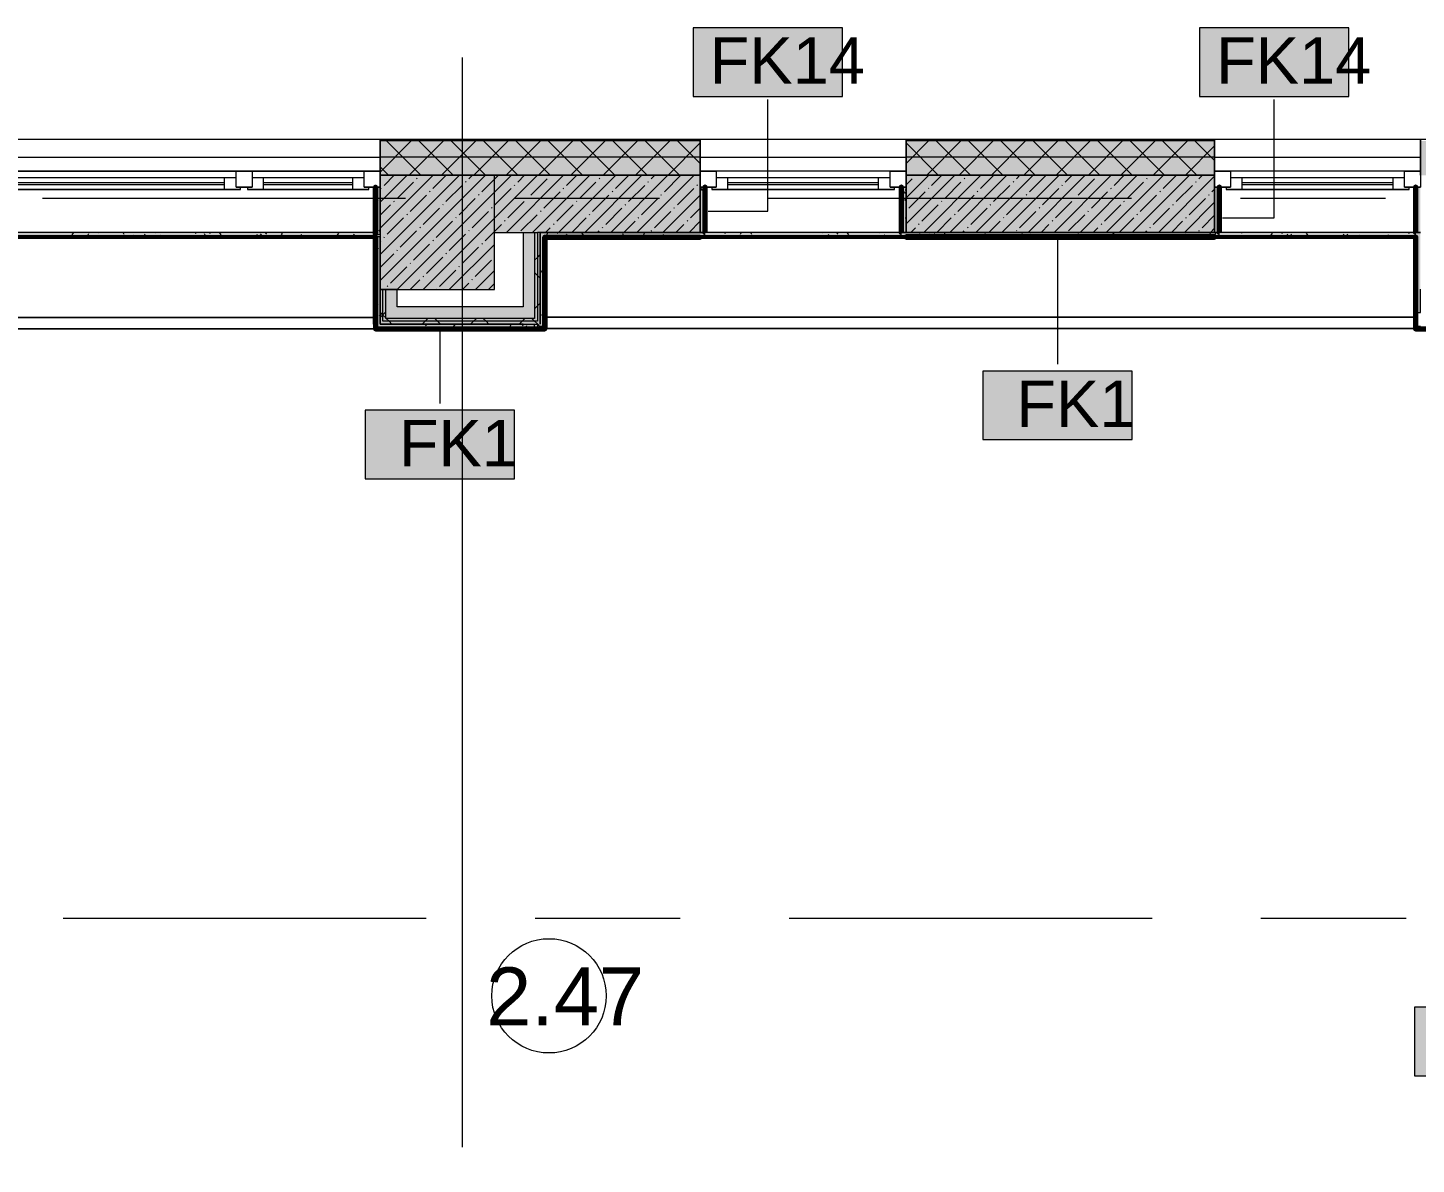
# Model space of a CAD drawing. Header units: millimetres. Extents: x -3817 to 677485, y -22715 to 103890.
# Drawn here: x 441338 to 447410, y 18993 to 23964 of the extents above; entities that cross this region are included whole.
import ezdxf

# ---------------------------------------------------------------- set-up
doc = ezdxf.new("R2010")
doc.units = ezdxf.units.MM
doc.layers.add('PDF _Геометрия', color=7, linetype='Continuous', true_color=0x1d1d1d)
doc.layers.add('PDF _Сплошная заливка', color=7, linetype='Continuous', true_color=0xffffff)
doc.layers.add('PDF _Текст', color=7, linetype='Continuous')
doc.styles.add('PDF GOST-Common', font='arial.ttf')

msp = doc.modelspace()

# ---------------------------------------------------------------- hatches: boundary and pattern name
at = {"layer": 'PDF _Сплошная заливка', "transparency": 33554559}
h = msp.add_hatch(color=256, dxfattribs=at)
h.paths.add_polyline_path([(452358.6, 23319), (452508.6, 23319), (452508.6, 23469), (447428.9, 23469), (447428.9, 23319), (450643.6, 23319)], flags=0)
h.paths.add_polyline_path([(437714.3, 23319), (438528.6, 23319), (438528.6, 23469), (437229.1, 23469), (437229.1, 23319), (437628.6, 23319)], flags=0)
h.paths.add_polyline_path([(436329.1, 23319), (436329.1, 23469), (435029.1, 23469), (435029.1, 23319), (435128.5, 23319)], flags=0)
h.paths.add_polyline_path([(445471.9, 23319), (446528.9, 23319), (446528.9, 23469), (445179.1, 23469), (445179.1, 23319)], flags=0)
h.paths.add_polyline_path([(439428.6, 23319), (440579.1, 23319), (440579.1, 23469), (439428.6, 23469)], flags=0)
h.paths.add_polyline_path([(444179, 23319), (444279.1, 23319), (444279.1, 23469), (442879.1, 23469), (442879.1, 23319), (443532.5, 23319)], flags=0)
h.paths.add_polyline_path([(433835.5, 23319), (434129.1, 23319), (434129.1, 23469), (432708.9, 23469), (432708.9, 23319), (433448.6, 23319)], flags=0)
h.paths.add_polyline_path([(427858.6, 23319), (428428.6, 23319), (428428.6, 23469), (423888.6, 23469), (423888.6, 23319), (427370.9, 23319)], flags=0)
h.paths.add_polyline_path([(429328.6, 23319), (430528.9, 23319), (430528.9, 23469), (429328.6, 23469)], flags=0)
h.paths.add_polyline_path([(420588.6, 23319), (420588.6, 23469), (420338.6, 23469), (420338.6, 23319), (420583, 23319)], flags=0)
h = msp.add_hatch(color=256, dxfattribs=at)
h.paths.add_polyline_path([(443504.1, 23069), (444279.1, 23069), (444279.1, 23319), (443379.1, 23319), (443379.1, 23069)], flags=0)
h.paths.add_polyline_path([(445471.9, 23069), (446528.9, 23069), (446528.9, 23319), (445179.1, 23319), (445179.1, 23069)], flags=0)
h.paths.add_polyline_path([(448488.6, 23069), (448488.6, 23319), (448128.6, 23319), (448128.6, 23069)], flags=0)
h.paths.add_polyline_path([(438504.1, 23069), (438528.6, 23069), (438528.6, 23319), (438328.6, 23319), (438328.6, 23069), (438454.1, 23069)], flags=0)
h.paths.add_polyline_path([(433448.6, 23069), (434129.1, 23069), (434129.1, 23319), (433448.6, 23319), (433448.6, 23199.2)], flags=0)
h.paths.add_polyline_path([(437229.1, 23069), (437628.6, 23069), (437628.6, 23319), (437229.1, 23319), (437229.1, 23180.6)], flags=0)
h.paths.add_polyline_path([(430528.9, 23069), (430528.9, 23319), (429328.6, 23319), (429328.6, 23069), (429956.7, 23069)], flags=0)
h.paths.add_polyline_path([(427838.6, 23069), (427858.6, 23069), (427858.6, 23319), (427838.6, 23319)], flags=0)
h.paths.add_polyline_path([(435029.1, 23069), (436329.1, 23069), (436329.1, 23319), (435029.1, 23319)], flags=0)
h.paths.add_polyline_path([(440300.2, 23069), (440579.1, 23069), (440579.1, 23319), (439428.6, 23319), (439428.6, 23069)], flags=0)
h.paths.add_polyline_path([(428416.1, 23069), (428428.6, 23069), (428428.6, 23319), (428078.6, 23319), (428078.6, 23069), (428403.6, 23069)], flags=0)
for points in [[(442859.1, 23049), (442859.1, 23069), (438529.1, 23069), (438529.1, 23049), (441593.1, 23049)], [(444179, 23049), (445434.1, 23049), (445434.1, 23069), (443579.1, 23069), (443579.1, 23049), (443600.1, 23049)], [(443579.1, 22648), (443599.1, 22648), (443599.1, 23049), (443579.1, 23049), (443579.1, 22658.9)], [(446764.8, 23049), (447408.9, 23049), (447408.9, 23069), (445434.1, 23069), (445434.1, 23049), (445471.9, 23049)], [(447408.9, 22718), (447428.9, 22718), (447428.6, 23069), (447408.9, 23069), (447408.9, 22819)], [(442886, 22668), (442891.6, 22668), (442891.6, 22819), (442879.1, 22819), (442879.1, 22668)], [(442886, 22648), (443554.1, 22648), (443554.1, 22668), (442858.1, 22668), (442859.1, 22648), (442871.1, 22648)], [(443532.5, 22668), (443566.6, 22668), (443566.6, 22680.5), (442891.6, 22680.5), (442891.6, 22668), (443504.1, 22668)], [(443554.1, 22680.5), (443554.1, 22693), (442904.1, 22693), (442904.1, 22680.5), (443532.5, 22680.5)]]:
    msp.add_hatch(color=256, dxfattribs=at).paths.add_polyline_path(points)
at = {"layer": 'PDF _Сплошная заливка', "true_color": 0xe7e7e7, "transparency": 33554559}
msp.add_hatch(color=254, dxfattribs=at).paths.add_polyline_path([(443554.1, 22693), (443554.1, 23069), (443504.1, 23069), (443504.1, 22693), (443532.5, 22693)])
at = {"layer": 'PDF _Сплошная заливка', "transparency": 33554559}
h = msp.add_hatch(color=256, dxfattribs=at)
h.paths.add_polyline_path([(443566.6, 22648), (443566.6, 22668), (443554.1, 22668), (443554.1, 22648)], flags=0)
h.paths.add_polyline_path([(443554.1, 22680.5), (443566.6, 22680.5), (443566.6, 23069), (443554.1, 23069), (443554.1, 22693)], flags=0)

# ---------------------------------------------------------------- linework, layer by layer
at = {"layer": 'PDF _Геометрия', "color": 7, "lineweight": 9}
for points in [[(444901.1, 23963.9), (444248, 23963.9), (444248, 23663.9), (444901.1, 23663.9)], [(447115.7, 23963.9), (446462.6, 23963.9), (446462.6, 23663.9), (447115.7, 23663.9)], [(444279.1, 23319), (442879.1, 23319)], [(443379.1, 23319), (442879.1, 23319), (442879.1, 22819), (443379.1, 22819)], [(446528.9, 23319), (445179.1, 23319)], [(446167.6, 22462.6), (445514.5, 22462.6), (445514.5, 22162.6), (446167.6, 22162.6)], [(443467.1, 22290.6), (442813.9, 22290.6), (442813.9, 21990.6), (443467.1, 21990.6)], [(448055.6, 19680.1), (447402.5, 19680.1), (447402.5, 19380.1), (448055.6, 19380.1)]]:
    msp.add_lwpolyline(points, close=True, dxfattribs=at)
at = {"layer": 'PDF _Геометрия', "color": 253, "lineweight": 9, "true_color": 0xaaaaaa}
for points in [[(443238.6, 19067.2), (443238.6, 21334.1), (443238.6, 23834.1)], [(442879.1, 23337), (440579.1, 23337)], [(440649.1, 23337), (442809.1, 23337)], [(445179.1, 23337), (444279.1, 23337)], [(447428.9, 23337), (446528.9, 23337)], [(440699.1, 23287), (442199.1, 23287)], [(442199.1, 23277), (440699.1, 23277)], [(442369.1, 23287), (442759.1, 23287)], [(442759.1, 23277), (442369.1, 23277)], [(442809.1, 23267), (442879.1, 23267)], [(444279.1, 23267), (444349.1, 23267)], [(444399.1, 23287), (445059.1, 23287)], [(445059.1, 23277), (444399.1, 23277)], [(445109.1, 23267), (445179.1, 23267)], [(446528.9, 23267), (446598.9, 23267)], [(446648.9, 23287), (447308.9, 23287)], [(447308.9, 23277), (446648.9, 23277)], [(447358.9, 23267), (447428.6, 23267)], [(441402.7, 23219), (442990.2, 23219)], [(443466.5, 23219), (444101.5, 23219)], [(444577.7, 23219), (446165.2, 23219)], [(446641.5, 23219), (447276.5, 23219)], [(441492.7, 20069), (443080.2, 20069)], [(443556.5, 20069), (444191.5, 20069)], [(444667.7, 20069), (446255.2, 20069)], [(446731.5, 20069), (447366.5, 20069)]]:
    msp.add_lwpolyline(points, dxfattribs=at)
at = {"layer": 'PDF _Геометрия', "color": 7, "lineweight": 9}
for points in [[(444314.3, 23161.9), (444574.5, 23161.9), (444574.5, 23650)], [(446563.6, 23133), (446789.1, 23133), (446789.1, 23650)], [(444279.1, 23472), (442879.1, 23472)], [(444279.1, 23469), (442879.1, 23469)], [(446528.9, 23472), (445179.1, 23472)], [(446528.9, 23469), (445179.1, 23469)], [(444279.1, 23398), (442879.1, 23398)], [(446528.9, 23398), (445179.1, 23398)], [(443554.1, 23069), (443566.6, 23069), (443566.6, 22680.5), (443554.1, 22680.5), (443504.1, 22680.5), (442954.1, 22680.5), (442904.1, 22680.5), (442891.6, 22680.5), (442891.6, 22819)], [(443504.1, 23069), (443554.1, 23069), (443554.1, 22693), (443504.1, 22693), (442954.1, 22693), (442904.1, 22693), (442904.1, 22819)], [(443579.1, 23069), (443566.6, 23069)], [(443600.1, 23049), (444279.1, 23049)], [(445841.1, 23048.5), (445841.1, 22492.7)], [(442859.1, 22668), (442858.1, 22668)], [(442859.1, 22647), (442859.1, 22648), (442871.1, 22648), (443440.4, 22648), (443554.1, 22648), (443554.1, 22668)], [(443504.1, 22668), (443440.4, 22668), (443504.1, 22668), (443554.1, 22668), (443566.6, 22668), (443566.6, 22648)], [(443140.5, 22635.7), (443140.5, 22320.7)]]:
    msp.add_lwpolyline(points, dxfattribs=at)
at = {"layer": 'PDF _Геометрия', "color": 9, "lineweight": 9, "true_color": 0xc0c0c0}
for points in [[(440579.1, 23477), (442879.1, 23477), (442879.1, 23319), (442879.1, 23477), (444279.1, 23477), (444279.1, 23319), (444279.1, 23477), (445179.1, 23477), (445179.1, 23319), (445179.1, 23477), (446528.9, 23477), (446528.9, 23319), (446528.9, 23477), (447428.9, 23477), (447428.9, 23319), (447428.9, 23477), (452516.6, 23477), (452516.6, 23472), (452516.6, 23319), (452516.6, 15039), (452358.6, 15039), (452516.6, 15039), (452516.6, 13839)], [(438349.6, 22667), (438529.1, 22667), (438529.1, 22679.5), (438529.1, 22742), (438529.1, 23049), (442859.1, 23049), (442859.1, 23059), (442879.1, 23059), (442879.1, 23267), (442859.1, 23267), (442859.1, 23069), (438529.1, 23069), (438549.1, 23069), (438549.1, 22797), (438529.1, 22797), (438349.1, 22797), (438349.1, 22817), (438529.1, 22817), (438529.1, 23069), (438528.6, 23069), (438528.6, 23319), (438528.6, 23069)], [(442879.1, 23267), (442879.1, 23319), (442879.1, 23069)], [(447428.6, 23267), (447408.9, 23267), (447408.9, 23069), (447428.6, 23069), (447408.9, 23069), (445434.1, 23069), (443579.1, 23069), (443579.1, 23049), (443579.1, 22668), (443579.1, 23069), (444279.1, 23069), (444279.1, 23319), (444279.1, 23267)], [(445179.1, 23267), (445179.1, 23319), (445179.1, 23069), (446528.9, 23069), (446528.9, 23319), (446528.9, 23267)], [(443379.1, 23069), (443504.1, 23069), (443504.1, 22743), (442954.1, 22743), (442954.1, 22819), (442879.1, 22819), (442879.1, 22668), (442891.6, 22668), (442954.1, 22668), (443440.4, 22668), (442954.1, 22668), (442879.1, 22668), (442879.1, 23049), (442859.1, 23049), (442859.1, 22668)], [(443579.1, 22648), (443599.1, 22648), (443599.1, 23049)], [(444279.1, 23049), (445434.1, 23049), (447408.9, 23049), (447408.9, 22718), (447428.6, 22718), (447428.6, 22820)], [(447407.9, 23069), (446764.8, 23069)], [(438539.1, 22697), (442858.1, 22697), (438539.1, 22697)], [(442858.1, 22647), (442858.1, 22697)], [(442858.1, 22668), (442858.1, 22648), (442858.1, 22647), (442859.1, 22647)], [(443600.1, 22698), (447407.9, 22698), (443600.1, 22698)], [(447408.9, 22698), (447408.9, 22648), (447408.9, 22698)], [(438539.1, 22647), (442858.1, 22647), (438539.1, 22647)], [(443599.1, 22648), (447407.9, 22648), (443599.1, 22648)]]:
    msp.add_lwpolyline(points, dxfattribs=at)
at = {"layer": 'PDF _Геометрия', "lineweight": 9}
for points in [[(442879.1, 23332.8), (443015.3, 23469)], [(443057.4, 23319), (442907.4, 23469)], [(443006.7, 23319), (443156.7, 23469)], [(443198.8, 23319), (443048.8, 23469)], [(443148.1, 23319), (443298.1, 23469)], [(443340.2, 23319), (443190.2, 23469)], [(443289.5, 23319), (443439.5, 23469)], [(443481.6, 23319), (443331.6, 23469)], [(443430.9, 23319), (443580.9, 23469)], [(443623, 23319), (443473, 23469)], [(443572.4, 23319), (443722.4, 23469)], [(443764.5, 23319), (443614.5, 23469)], [(443713.8, 23319), (443863.8, 23469)], [(443905.9, 23319), (443755.9, 23469)], [(443855.2, 23319), (444005.2, 23469)], [(444047.3, 23319), (443897.3, 23469)], [(443996.6, 23319), (444146.6, 23469)], [(444188.7, 23319), (444038.7, 23469)], [(444138.1, 23319), (444279.1, 23460)], [(444279.1, 23370.1), (444180.1, 23469)], [(445179.1, 23370.1), (445278, 23469)], [(445320.1, 23319), (445179.1, 23460)], [(445269.4, 23319), (445419.4, 23469)], [(445461.5, 23319), (445311.5, 23469)], [(445410.8, 23319), (445560.8, 23469)], [(445602.9, 23319), (445452.9, 23469)], [(445552.3, 23319), (445702.3, 23469)], [(445744.4, 23319), (445594.4, 23469)], [(445693.7, 23319), (445843.7, 23469)], [(445885.8, 23319), (445735.8, 23469)], [(445835.1, 23319), (445985.1, 23469)], [(446027.2, 23319), (445877.2, 23469)], [(445976.5, 23319), (446126.5, 23469)], [(446168.6, 23319), (446018.6, 23469)], [(446118, 23319), (446268, 23469)], [(446310, 23319), (446160, 23469)], [(446259.4, 23319), (446409.4, 23469)], [(446451.5, 23319), (446301.5, 23469)], [(446400.8, 23319), (446528.9, 23447.1)], [(446528.9, 23383), (446442.9, 23469)], [(442915.9, 23319), (442879.1, 23355.8)], [(442879.1, 23314.8), (442883.3, 23319)], [(442879.1, 23200.7), (442997.4, 23319)], [(442879.1, 23086.7), (443111.4, 23319)], [(442879.1, 22972.6), (443225.5, 23319)], [(442879.1, 22858.6), (443339.5, 23319)], [(442896.1, 23274.7), (442940.3, 23319)], [(442953.6, 22819), (443379.1, 23244.5), (443453.6, 23319)], [(443052.9, 23317.5), (443054.4, 23319)], [(443067.6, 22819), (443379.1, 23130.5), (443567.6, 23319)], [(443109.9, 23260.5), (443168.4, 23319)], [(443266.7, 23303.2), (443282.5, 23319)], [(443431.7, 23069), (443681.7, 23319)], [(443480.6, 23289), (443510.6, 23319)], [(443545.7, 23069), (443795.7, 23319)], [(443623.1, 23317.5), (443624.6, 23319)], [(443659.8, 23069), (443909.8, 23319)], [(443694.4, 23274.7), (443738.7, 23319)], [(443773.8, 23069), (444023.8, 23319)], [(443851.2, 23317.5), (443852.7, 23319)], [(443887.9, 23069), (444137.9, 23319)], [(443908.3, 23260.5), (443966.8, 23319)], [(444001.9, 23069), (444251.9, 23319)], [(444065.1, 23303.2), (444080.8, 23319)], [(445179.1, 23219.7), (445278.4, 23319)], [(445179.1, 23105.7), (445392.4, 23319)], [(445219.8, 23317.5), (445221.3, 23319)], [(445256.5, 23069), (445506.5, 23319)], [(445291.1, 23274.7), (445335.4, 23319)], [(445370.5, 23069), (445620.5, 23319)], [(445447.9, 23317.5), (445449.4, 23319)], [(445484.6, 23069), (445734.6, 23319)], [(445504.9, 23260.5), (445563.5, 23319)], [(445598.6, 23069), (445848.6, 23319)], [(445661.8, 23303.2), (445677.5, 23319)], [(445712.6, 23069), (445962.6, 23319)], [(445826.7, 23069), (446076.7, 23319)], [(445875.6, 23289), (445905.6, 23319)], [(445940.7, 23069), (446190.7, 23319)], [(446018.2, 23317.5), (446019.7, 23319)], [(446054.8, 23069), (446304.8, 23319)], [(446089.4, 23274.7), (446133.7, 23319)], [(446168.8, 23069), (446418.8, 23319)], [(446246.3, 23317.5), (446247.8, 23319)], [(446303.3, 23260.5), (446361.8, 23319)], [(446460.1, 23303.2), (446475.9, 23319)], [(442881.8, 23260.5), (442884.2, 23262.8)], [(442953.1, 23217.7), (443024.4, 23289)], [(443038.6, 23303.2), (443041, 23305.6)], [(443166.9, 23203.4), (443238.2, 23274.7)], [(443252.5, 23289), (443254.8, 23291.4)], [(443323.8, 23246.2), (443379.1, 23301.5), (443395, 23317.5)], [(443380.8, 23189.2), (443452.1, 23260.5)], [(443466.3, 23274.7), (443468.7, 23277.1)], [(443537.6, 23232), (443608.9, 23303.2)], [(443680.2, 23260.5), (443682.5, 23262.8)], [(443751.4, 23217.7), (443822.7, 23289)], [(443837, 23303.2), (443839.3, 23305.6)], [(443965.3, 23203.4), (444036.6, 23274.7)], [(444050.8, 23289), (444053.2, 23291.4)], [(444122.1, 23246.2), (444193.4, 23317.5)], [(444179.1, 23189.2), (444250.4, 23260.5)], [(444264.7, 23274.7), (444267, 23277.1)], [(444278.9, 23289), (444279.1, 23289.2)], [(445179.1, 23276.8), (445205.6, 23303.2)], [(445276.8, 23260.5), (445279.2, 23262.8)], [(445348.1, 23217.7), (445419.4, 23289)], [(445433.7, 23303.2), (445436, 23305.6)], [(445562, 23203.4), (445633.2, 23274.7)], [(445647.5, 23289), (445649.9, 23291.4)], [(445718.8, 23246.2), (445790.1, 23317.5)], [(445775.8, 23189.2), (445847.1, 23260.5)], [(445861.3, 23274.7), (445863.7, 23277.1)], [(445932.6, 23232), (446003.9, 23303.2)], [(446075.2, 23260.5), (446077.6, 23262.8)], [(446146.5, 23217.7), (446217.8, 23289)], [(446232, 23303.2), (446234.4, 23305.6)], [(446282.9, 23069), (446528.9, 23315)], [(446360.3, 23203.4), (446431.6, 23274.7)], [(446445.9, 23289), (446448.2, 23291.4)], [(446517.1, 23246.2), (446528.9, 23257.9)], [(442938.8, 23203.4), (442941.2, 23205.8)], [(443010.1, 23160.7), (443081.4, 23232)], [(443095.7, 23246.2), (443098, 23248.6)], [(443224, 23146.4), (443295.2, 23217.7)], [(443309.5, 23232), (443311.9, 23234.3)], [(443437.8, 23132.2), (443509.1, 23203.4)], [(443523.3, 23217.7), (443525.7, 23220.1)], [(443594.6, 23174.9), (443665.9, 23246.2)], [(443737.2, 23203.4), (443739.6, 23205.8)], [(443808.5, 23160.7), (443879.7, 23232)], [(443894, 23246.2), (443896.4, 23248.6)], [(444022.3, 23146.4), (444093.6, 23217.7)], [(444107.8, 23232), (444110.2, 23234.3)], [(444116, 23069), (444279.1, 23232.1)], [(445191.3, 23174.9), (445262.6, 23246.2)], [(445333.9, 23203.4), (445336.2, 23205.8)], [(445405.2, 23160.7), (445476.4, 23232)], [(445490.7, 23246.2), (445493.1, 23248.6)], [(445619, 23146.4), (445690.3, 23217.7)], [(445704.5, 23232), (445706.9, 23234.3)], [(445832.8, 23132.2), (445904.1, 23203.4)], [(445918.4, 23217.7), (445920.7, 23220.1)], [(445989.7, 23174.9), (446060.9, 23246.2)], [(446132.2, 23203.4), (446134.6, 23205.8)], [(446203.5, 23160.7), (446274.8, 23232)], [(446289, 23246.2), (446291.4, 23248.6)], [(446396.9, 23069), (446528.9, 23200.9)], [(446417.3, 23146.4), (446488.6, 23217.7)], [(446502.9, 23232), (446505.2, 23234.3)], [(442879.1, 23143.7), (442924.6, 23189.2)], [(442995.9, 23146.4), (442998.2, 23148.8)], [(443067.1, 23103.7), (443138.4, 23174.9)], [(443152.7, 23189.2), (443155, 23191.6)], [(443281, 23089.4), (443352.3, 23160.7)], [(443366.5, 23174.9), (443368.9, 23177.3)], [(443494.8, 23075.1), (443566.1, 23146.4)], [(443580.4, 23160.7), (443582.7, 23163)], [(443651.6, 23117.9), (443722.9, 23189.2)], [(443794.2, 23146.4), (443796.6, 23148.8)], [(443865.5, 23103.7), (443936.8, 23174.9)], [(443951, 23189.2), (443953.4, 23191.6)], [(444079.3, 23089.4), (444150.6, 23160.7)], [(444164.9, 23174.9), (444167.2, 23177.3)], [(444236.1, 23132.2), (444279.1, 23175.1)], [(445179.1, 23162.7), (445179.4, 23163)], [(445248.3, 23117.9), (445319.6, 23189.2)], [(445390.9, 23146.4), (445393.3, 23148.8)], [(445462.2, 23103.7), (445533.5, 23174.9)], [(445547.7, 23189.2), (445550.1, 23191.6)], [(445676, 23089.4), (445747.3, 23160.7)], [(445761.6, 23174.9), (445763.9, 23177.3)], [(445889.9, 23075.1), (445961.1, 23146.4)], [(445975.4, 23160.7), (445977.8, 23163)], [(446046.7, 23117.9), (446118, 23189.2)], [(446189.2, 23146.4), (446191.6, 23148.8)], [(446260.5, 23103.7), (446331.8, 23174.9)], [(446346.1, 23189.2), (446348.4, 23191.6)], [(446474.4, 23089.4), (446528.9, 23143.9)], [(442910.3, 23060.9), (442981.6, 23132.2)], [(443052.9, 23089.4), (443055.3, 23091.8)], [(443124.2, 23046.6), (443195.4, 23117.9)], [(443209.7, 23132.2), (443212.1, 23134.5)], [(443266.7, 23075.1), (443269.1, 23077.5)], [(443338, 23032.4), (443379.1, 23073.4), (443409.3, 23103.7)], [(443423.5, 23117.9), (443425.9, 23120.3)], [(443602.7, 23069), (443623.1, 23089.4)], [(443637.4, 23103.7), (443639.8, 23106)], [(443716.8, 23069), (443779.9, 23132.2)], [(443851.2, 23089.4), (443853.6, 23091.8)], [(443944.9, 23069), (443993.8, 23117.9)], [(444008, 23132.2), (444010.4, 23134.5)], [(444065.1, 23075.1), (444067.4, 23077.5)], [(444173, 23069), (444207.6, 23103.7)], [(444221.9, 23117.9), (444224.3, 23120.3)], [(444230, 23069), (444279.1, 23118.1)], [(445199.4, 23069), (445219.8, 23089.4)], [(445234.1, 23103.7), (445236.4, 23106)], [(445313.5, 23069), (445376.6, 23132.2)], [(445447.9, 23089.4), (445450.3, 23091.8)], [(445541.6, 23069), (445590.5, 23117.9)], [(445604.7, 23132.2), (445607.1, 23134.5)], [(445661.8, 23075.1), (445664.1, 23077.5)], [(445769.7, 23069), (445804.3, 23103.7)], [(445818.6, 23117.9), (445820.9, 23120.3)], [(445997.8, 23069), (446018.2, 23089.4)], [(446032.4, 23103.7), (446034.8, 23106)], [(446111.8, 23069), (446175, 23132.2)], [(446246.3, 23089.4), (446248.6, 23091.8)], [(446339.9, 23069), (446388.8, 23117.9)], [(446403.1, 23132.2), (446405.5, 23134.5)], [(446460.1, 23075.1), (446462.5, 23077.5)], [(446511, 23069), (446528.9, 23086.9)], [(442879.1, 23029.6), (442881.8, 23032.4)], [(442896.1, 23046.6), (442898.4, 23049)], [(442967.3, 23003.9), (443038.6, 23075.1)], [(443024.4, 22946.8), (443095.7, 23018.1)], [(443109.9, 23032.4), (443112.3, 23034.7)], [(443181.2, 22989.6), (443252.5, 23060.9)], [(443181.7, 22819), (443379.1, 23016.4)], [(443323.8, 23018.1), (443326.1, 23020.5)], [(443830.8, 23069), (443837, 23075.1)], [(445427.5, 23069), (445433.7, 23075.1)], [(446225.9, 23069), (446232, 23075.1)], [(442879.1, 22915.6), (442938.8, 22975.3)], [(442953.1, 22989.6), (442955.5, 22992)], [(443081.4, 22889.8), (443152.7, 22961.1)], [(443166.9, 22975.3), (443169.3, 22977.7)], [(443238.2, 22932.6), (443309.5, 23003.9)], [(443554.1, 22947.2), (443566.6, 22959.7), (443579.1, 22972.2)], [(442924.6, 22847), (442995.9, 22918.3)], [(443010.1, 22932.6), (443012.5, 22934.9)], [(443138.4, 22832.8), (443209.7, 22904.1)], [(443224, 22918.3), (443226.3, 22920.7)], [(443295.2, 22875.6), (443366.5, 22946.8)], [(443295.7, 22819), (443379.1, 22902.4)], [(442910.3, 22832.8), (442912.7, 22835.2)], [(443010.6, 22819), (443052.9, 22861.3)], [(443067.1, 22875.6), (443069.5, 22877.9)], [(443238.7, 22819), (443266.7, 22847)], [(443281, 22861.3), (443283.4, 22863.7)], [(443352.7, 22819), (443379.1, 22845.4)], [(443579.1, 22868), (443566.6, 22880.5), (443554.1, 22893)], [(443124.6, 22819), (443126.5, 22820.9)], [(442879.1, 22696.4), (442891.6, 22708.9), (442904.1, 22721.4)], [(442904.1, 22694.5), (442891.6, 22707), (442879.1, 22719.5)], [(443554.1, 22735), (443566.6, 22747.5), (443579.1, 22760)], [(442930.5, 22668), (442918, 22680.5), (442905.5, 22693)], [(443062.8, 22668), (443075.3, 22680.5), (443087.8, 22693)], [(443142.6, 22668), (443130.1, 22680.5), (443117.6, 22693)], [(443275, 22668), (443287.5, 22680.5), (443300, 22693)], [(443354.8, 22668), (443342.3, 22680.5), (443329.8, 22693)], [(443487.1, 22668), (443499.6, 22680.5), (443512.1, 22693)], [(443579.1, 22655.8), (443566.6, 22668.3), (443554.4, 22680.5), (443554.1, 22680.8), (443541.9, 22693)]]:
    msp.add_lwpolyline(points, dxfattribs=at)
at = {"layer": 'PDF _Геометрия', "color": 116, "lineweight": 13, "true_color": 0x008040}
for points in [[(440579.1, 23398), (442879.1, 23398)], [(444279.1, 23398), (445179.1, 23398)], [(446528.9, 23398), (447428.9, 23398)]]:
    msp.add_lwpolyline(points, dxfattribs=at)
at = {"layer": 'PDF _Геометрия', "color": 253, "lineweight": 13, "true_color": 0xaaaaaa}
for points in [[(442319.1, 23337), (442319.1, 23267), (442249.1, 23267), (442249.1, 23337)], [(442879.1, 23337), (442879.1, 23267), (442809.1, 23267), (442809.1, 23337)], [(444349.1, 23337), (444349.1, 23267), (444279.1, 23267), (444279.1, 23337)], [(445179.1, 23337), (445179.1, 23267), (445109.1, 23267), (445109.1, 23337)], [(446598.9, 23337), (446598.9, 23267), (446528.9, 23267), (446528.9, 23337)], [(447428.9, 23337), (447428.9, 23267), (447358.9, 23267), (447358.9, 23337)], [(440629.1, 23257), (442269.1, 23257), (442269.1, 23267), (442249.1, 23267), (442249.1, 23307), (440649.1, 23307), (440649.1, 23267), (440629.1, 23267)], [(442299.1, 23257), (442829.1, 23257), (442829.1, 23267), (442809.1, 23267), (442809.1, 23307), (442319.1, 23307), (442319.1, 23267), (442299.1, 23267)], [(444329.1, 23257), (445129.1, 23257), (445129.1, 23267), (445109.1, 23267), (445109.1, 23307), (444349.1, 23307), (444349.1, 23267), (444329.1, 23267)], [(446578.9, 23257), (447378.9, 23257), (447378.9, 23267), (447358.9, 23267), (447358.9, 23307), (446598.9, 23307), (446598.9, 23267), (446578.9, 23267)]]:
    msp.add_lwpolyline(points, close=True, dxfattribs=at)
for points in [[(442199.1, 23257), (442199.1, 23307)], [(442369.1, 23257), (442369.1, 23307)], [(442759.1, 23257), (442759.1, 23307)], [(444399.1, 23257), (444399.1, 23307)], [(445059.1, 23257), (445059.1, 23307)], [(446648.9, 23257), (446648.9, 23307)], [(447308.9, 23257), (447308.9, 23307)], [(442269.1, 23257), (440629.1, 23257)], [(442829.1, 23257), (442299.1, 23257)], [(445129.1, 23257), (444329.1, 23257)], [(447378.9, 23257), (446578.9, 23257)]]:
    msp.add_lwpolyline(points, dxfattribs=at)
at = {"layer": 'PDF _Геометрия', "color": 253, "lineweight": 9, "true_color": 0xaaaaaa}
msp.add_lwpolyline([(442319.1, 23267), (442249.1, 23267)], close=True, dxfattribs=at)
at = {"layer": 'PDF _Геометрия', "color": 7, "lineweight": 70, "true_color": 0xffd2ff}
for points in [[(442859.1, 23059), (442859.1, 23267), (442858.1, 23267), (442858.1, 23059)], [(444300.1, 23069), (444300.1, 23267), (444299.1, 23267), (444299.1, 23069)], [(445159.1, 23069), (445159.1, 23267), (445158.1, 23267), (445158.1, 23069)], [(446549.9, 23069), (446549.9, 23267), (446548.9, 23267), (446548.9, 23069)], [(447408.9, 23069), (447408.9, 23267), (447407.9, 23267), (447407.9, 23069)]]:
    msp.add_lwpolyline(points, close=True, dxfattribs=at)
at = {"layer": 'PDF _Геометрия', "color": 9, "lineweight": 9, "true_color": 0xc0c0c0}
for points in [[(444299.1, 23069), (444299.1, 23267), (444279.1, 23267), (444279.1, 23069)], [(445179.1, 23069), (445179.1, 23267), (445159.1, 23267), (445159.1, 23069)], [(446548.9, 23069), (446548.9, 23267), (446528.9, 23267), (446528.9, 23069)]]:
    msp.add_lwpolyline(points, close=True, dxfattribs=at)
at = {"layer": 'PDF _Геометрия', "color": 253, "lineweight": 9, "true_color": 0x9b9b9b}
for points in [[(444288.7, 23252.2), (444283.6, 23260.9)], [(446544.1, 23267), (446541.4, 23262.3)], [(442859.1, 23224.5), (442868.9, 23224.5)], [(442871.1, 23208.1), (442866.1, 23216.8)], [(445166, 23195.6), (445161, 23204.3)], [(445177.2, 23237.3), (445172.1, 23246)], [(445177.6, 23216.6), (445172.6, 23207.9)], [(445175.3, 23255), (445179.1, 23255)], [(446546.9, 23224.5), (446548.9, 23224.5)], [(444291.4, 23163.6), (444299.1, 23163.6)], [(446546.9, 23163.6), (446548.9, 23163.6)], [(442863.4, 23109.7), (442859.1, 23102.3)], [(442859.1, 23102.6), (442868.9, 23102.6)], [(442879.1, 23072.4), (442874.3, 23080.7)], [(444296.2, 23092), (444291.1, 23083.3)], [(444291.4, 23102.6), (444299.1, 23102.6)], [(445175.3, 23133.1), (445179.1, 23133.1)], [(446548.9, 23117), (446545, 23123.6)], [(447408.9, 23102.6), (447410.4, 23102.6)], [(441494.6, 23055.3), (441490.9, 23049)], [(441536.2, 23066.5), (441531.2, 23057.8)], [(441604.2, 23062.4), (441599.2, 23053.7)], [(441650.6, 23066.6), (441649.2, 23069)], [(441760.3, 23059.5), (441755.3, 23068.2)], [(441801.5, 23049), (441796.9, 23057)], [(441850, 23061.3), (441844.9, 23052.6)], [(441896.3, 23067.7), (441895.6, 23069)], [(441918, 23057.2), (441913.3, 23049)], [(442074, 23064.7), (442071.5, 23069)], [(442115.7, 23053.5), (442110.7, 23062.2)], [(442136, 23069), (442132.3, 23062.7)], [(442183.7, 23057.6), (442178.7, 23066.3)], [(442223.9, 23049), (442220.3, 23055.1)], [(442341.4, 23059.1), (442336.4, 23050.4)], [(442361.4, 23054.6), (442356.4, 23063.3)], [(442382.3, 23069), (442378, 23061.6)], [(442451.1, 23066.2), (442446.1, 23057.5)], [(442539.1, 23051.6), (442534.1, 23060.3)], [(442575.8, 23049), (442575.7, 23049.2)], [(442646.2, 23049), (442643.8, 23053.3)], [(442696.8, 23065.1), (442691.8, 23056.4)], [(442764.9, 23061), (442759.8, 23052.3)], [(442822.2, 23049), (442821.5, 23050.3)], [(442859.3, 23041.7), (442859.1, 23041.3)], [(443611.7, 23064.8), (443606.7, 23056.1)], [(443658.1, 23064.2), (443655.3, 23069)], [(443699.8, 23053), (443694.7, 23061.7)], [(443767.8, 23057.1), (443762.8, 23065.8)], [(443807.7, 23049), (443804.4, 23054.6)], [(443945.5, 23054.1), (443940.5, 23062.8)], [(443993.5, 23055.5), (443989.8, 23049)], [(444035.2, 23066.7), (444030.2, 23058)], [(444123.2, 23051.1), (444118.2, 23059.8)], [(444142.1, 23069), (444139.8, 23065.1)], [(444230, 23049), (444227.8, 23052.7)], [(444239.3, 23054.4), (444236.1, 23049)], [(444307.3, 23050.4), (444306.5, 23049)], [(444388.5, 23069), (444385.6, 23064)], [(444406, 23049), (444405.5, 23049.8)], [(444458.6, 23068.6), (444453.6, 23059.9)], [(444505, 23060.4), (444500, 23069)], [(444553.1, 23049.3), (444552.9, 23049)], [(444818.8, 23065.5), (444816.8, 23069)], [(444840.4, 23059.3), (444835.4, 23050.6)], [(444881.2, 23069), (444877, 23061.8)], [(444928.4, 23058.5), (444923.4, 23067.2)], [(444969.1, 23049), (444965, 23056)], [(444986.8, 23069), (444986.7, 23068.8)], [(445064.5, 23066.6), (445063.1, 23069)], [(445086.2, 23058.2), (445081.1, 23049.5)], [(445154.2, 23054.1), (445151.2, 23049)], [(445233.2, 23069), (445232.4, 23067.8)], [(445242.2, 23063.7), (445239.1, 23069)], [(445283.8, 23052.5), (445278.8, 23061.2)], [(445303.6, 23069), (445300.5, 23063.7)], [(445351.9, 23056.6), (445346.8, 23065.3)], [(445391.4, 23049), (445388.5, 23054.1)], [(445399.9, 23053.1), (445397.6, 23049)], [(445529.6, 23053.6), (445524.6, 23062.3)], [(445687.3, 23063.1), (445682.3, 23054.4)], [(445707.3, 23050.6), (445702.3, 23059.3)], [(445725.9, 23069), (445723.9, 23065.6)], [(445813.8, 23049), (445811.9, 23052.2)], [(445891.4, 23050.9), (445890.3, 23049)], [(445933, 23062), (445928, 23053.3)], [(445989.8, 23049), (445989.6, 23049.2)], [(446001.1, 23057.9), (445996, 23049.2)], [(446089.1, 23059.9), (446084.1, 23068.6)], [(446148.2, 23069), (446147.3, 23067.5)], [(446246.8, 23056.8), (446242.3, 23049)], [(446314.8, 23052.8), (446312.7, 23049)], [(446402.9, 23065), (446400.6, 23069)], [(446512.5, 23058), (446507.5, 23066.7)], [(446534.2, 23066.9), (446529.1, 23058.2)], [(446546.9, 23072.1), (446548.9, 23072.1)], [(446552.9, 23049), (446549.1, 23055.5)], [(446648.6, 23066.1), (446646.9, 23069)], [(446738.3, 23054.7), (446735, 23049)], [(446779.9, 23065.8), (446774.9, 23057.1)], [(446826.3, 23063.1), (446822.9, 23069)], [(446847.9, 23061.7), (446842.9, 23053)], [(446867.9, 23052), (446862.9, 23060.7)], [(446936, 23056.1), (446930.9, 23064.8)], [(446975.2, 23049), (446972.6, 23053.6)], [(447093.7, 23060.6), (447088.6, 23051.9)], [(447113.7, 23053.1), (447108.6, 23061.8)], [(447161.7, 23056.6), (447157.4, 23049)], [(447291.4, 23050.1), (447286.3, 23058.8)], [(447380.1, 23069), (447376, 23062)], [(447397.6, 23049), (447396, 23051.7)], [(447408.9, 23041.6), (447410.4, 23041.6)], [(442859.1, 23011.2), (442868.9, 23011.2)], [(442870.5, 23000), (442865.4, 22991.3)], [(443588.3, 22902.3), (443583.3, 22893.6)], [(443590.3, 22950.2), (443599.1, 22950.2)], [(443598.3, 22924), (443593.2, 22932.7)], [(447408.9, 22950.2), (447410.4, 22950.2)], [(442859.1, 22889.2), (442868.9, 22889.2)], [(442865.1, 22852.7), (442860.1, 22861.4)], [(443590.3, 22858.8), (443599.1, 22858.8)], [(443599.1, 22860), (443594.5, 22852)], [(442859.1, 22767.3), (442868.9, 22767.3)], [(442869.4, 22754.3), (442864.3, 22745.6)], [(443584.1, 22704.7), (443579.1, 22713.4)], [(443590.3, 22736.8), (443599.1, 22736.8)], [(447408.9, 22767.3), (447410.4, 22767.3)], [(442859.1, 22675.9), (442868.9, 22675.9)], [(442879.1, 22710.2), (442875.5, 22704)], [(442918.1, 22655.8), (442913.6, 22648)], [(442986.1, 22651.7), (442984, 22648)], [(443081.5, 22660.8), (443077.3, 22668)], [(443205.4, 22665.9), (443200.4, 22657.1)], [(443395.3, 22666), (443394.1, 22668)], [(443409.5, 22653.6), (443406.3, 22648)], [(443451.2, 22664.8), (443446.2, 22656.1)], [(443504.9, 22659), (443499.9, 22667.7)], [(443519.2, 22660.7), (443514.2, 22652)], [(443546.4, 22648), (443541.5, 22656.5)], [(443599.1, 22677.1), (443597.5, 22674.3)], [(442983.3, 22648), (442982, 22650.2)]]:
    msp.add_lwpolyline(points, dxfattribs=at)
at = {"layer": 'PDF _Геометрия', "color": 231, "lineweight": 53, "true_color": 0xff80c0}
for points in [[(442859.1, 23048), (440579.1, 23048)], [(440600.1, 23049), (442859.1, 23049)], [(444279.1, 23049), (445179.1, 23049)], [(445179.1, 23048), (444279.1, 23048)], [(446528.9, 23049), (447408.9, 23049)], [(447408.9, 23048), (446528.9, 23048)]]:
    msp.add_lwpolyline(points, dxfattribs=at)
at = {"layer": 'PDF _Геометрия', "color": 231, "lineweight": 70, "true_color": 0xff80c0}
for points in [[(442859.1, 22668), (442859.1, 23048), (442858.1, 23048), (442858.1, 22668), (442858.1, 22648), (442858.1, 22647), (442859.1, 22647), (443600.1, 22647), (443600.1, 22648), (443600.1, 23048), (444279.1, 23048), (444279.1, 23049)], [(443599.1, 23049), (443599.1, 22648), (443579.1, 22648)], [(447428.9, 22648), (447408.9, 22648), (447408.9, 23048), (447407.9, 23048), (447407.9, 22647), (447408.9, 22647), (448468.6, 22647), (448468.6, 22648)]]:
    msp.add_lwpolyline(points, dxfattribs=at)
at = {"layer": 'PDF _Геометрия', "color": 231, "lineweight": 9, "true_color": 0xff80c0}
for points in [[(444279.1, 23049), (443600.1, 23049), (443599.1, 23049)], [(443579.1, 22648), (442871.1, 22648), (442859.1, 22648), (442859.1, 22647)]]:
    msp.add_lwpolyline(points, dxfattribs=at)
at = {"layer": 'PDF _Геометрия', "color": 231, "lineweight": 70, "true_color": 0xff80c0}
msp.add_lwpolyline([(445414.1, 23049), (445179.1, 23049), (445179.1, 23048), (445414.1, 23048), (446528.9, 23048), (446528.9, 23049)], close=True, dxfattribs=at)
at = {"layer": 'PDF _Геометрия', "color": 7, "lineweight": 9}
msp.add_circle((443617.6, 19729.7), 250, dxfattribs=at)
msp.add_circle((443617.6, 19729.7), 250, dxfattribs=at)
at = {"layer": 'PDF _Сплошная заливка', "lineweight": 9, "transparency": 33554559}
for points in [[(444901.1, 23963.9), (444248, 23963.9), (444901.1, 23663.9), (444248, 23663.9)], [(447115.7, 23963.9), (446462.6, 23963.9), (447115.7, 23663.9), (446462.6, 23663.9)], [(446167.6, 22462.6), (445514.5, 22462.6), (446167.6, 22162.6), (445514.5, 22162.6)], [(443467.1, 22290.6), (442813.9, 22290.6), (443467.1, 21990.6), (442813.9, 21990.6)], [(448055.6, 19680.1), (447402.5, 19680.1), (448055.6, 19380.1), (447402.5, 19380.1)]]:
    msp.add_solid(points, dxfattribs=at)
at = {"layer": 'PDF _Сплошная заливка', "lineweight": 35, "transparency": 33554559}
for points in [[(442879.1, 22819), (443379.1, 22819), (442879.1, 23319), (443379.1, 23319)], [(442879.1, 23059), (442879.1, 23267), (442859.1, 23059), (442859.1, 23267)], [(444299.1, 23069), (444299.1, 23267), (444279.1, 23069), (444279.1, 23267)], [(445159.1, 23069), (445179.1, 23069), (445159.1, 23267), (445179.1, 23267)], [(446548.9, 23069), (446548.9, 23267), (446528.9, 23069), (446528.9, 23267)], [(447408.9, 23069), (447428.6, 23069), (447408.9, 23267), (447428.6, 23267)], [(442879.1, 22668), (442879.1, 23049), (442859.1, 22668), (442859.1, 23049)], [(443579.1, 22648), (443579.1, 23069), (443566.6, 22648), (443566.6, 23069)], [(442904.1, 22680.5), (442904.1, 22819), (442891.6, 22680.5), (442891.6, 22819)]]:
    msp.add_solid(points, dxfattribs=at)
at = {"layer": 'PDF _Сплошная заливка', "color": 7, "lineweight": 35, "true_color": 0xffd2ff, "transparency": 33554559}
for points in [[(442858.1, 23059), (442859.1, 23059), (442858.1, 23267)], [(444299.1, 23069), (444300.1, 23069), (444299.1, 23267)], [(445158.1, 23069), (445159.1, 23069), (445158.1, 23267)], [(447407.9, 23069), (447408.9, 23069), (447407.9, 23267)]]:
    msp.add_solid(points, dxfattribs=at)
at = {"layer": 'PDF _Сплошная заливка', "color": 254, "lineweight": 35, "true_color": 0xffb9dc, "transparency": 33554559}
for points in [[(442858.1, 22668), (442859.1, 22668), (442858.1, 23048)], [(444279.1, 23048), (444279.1, 23049), (444179, 23048)], [(445179.1, 23048), (445179.1, 23049), (444279.1, 23048)], [(445414.1, 23048), (445414.1, 23049), (445179.1, 23048)], [(443599.1, 22648), (443600.1, 22648), (443599.1, 22658.9)], [(447407.9, 22647), (447408.9, 22648), (447407.9, 22658.9)]]:
    msp.add_solid(points, dxfattribs=at)
at = {"layer": 'PDF _Сплошная заливка', "color": 254, "lineweight": 35, "true_color": 0xe7e7e7, "transparency": 33554559}
for points in [[(442904.1, 22693), (442954.1, 22693), (442904.1, 22819), (442954.1, 22819)], [(442954.1, 22693), (443504.1, 22693), (442954.1, 22743), (443504.1, 22743)]]:
    msp.add_solid(points, dxfattribs=at)

# ---------------------------------------------------------------- texts
at = {"layer": 'PDF _Текст', "char_height": 203.2, "attachment_point": 4, "style": 'PDF GOST-Common'}
for s, insert in [('FK14', (444320.8, 23820.5)), ('FK14', (446535.4, 23820.5)), ('FK1', (445661.6, 22319.2)), ('FK1', (442961, 22147.2))]:
    msp.add_mtext(s, dxfattribs=dict(at, insert=insert))
at = {"layer": 'PDF _Текст', "color": 250, "true_color": 0x3c3c3c, "insert": (443342.8, 19726.9), "char_height": 254, "attachment_point": 4, "style": 'PDF GOST-Common'}
msp.add_mtext('2.47', dxfattribs=at)

doc.saveas('drawing.dxf')
